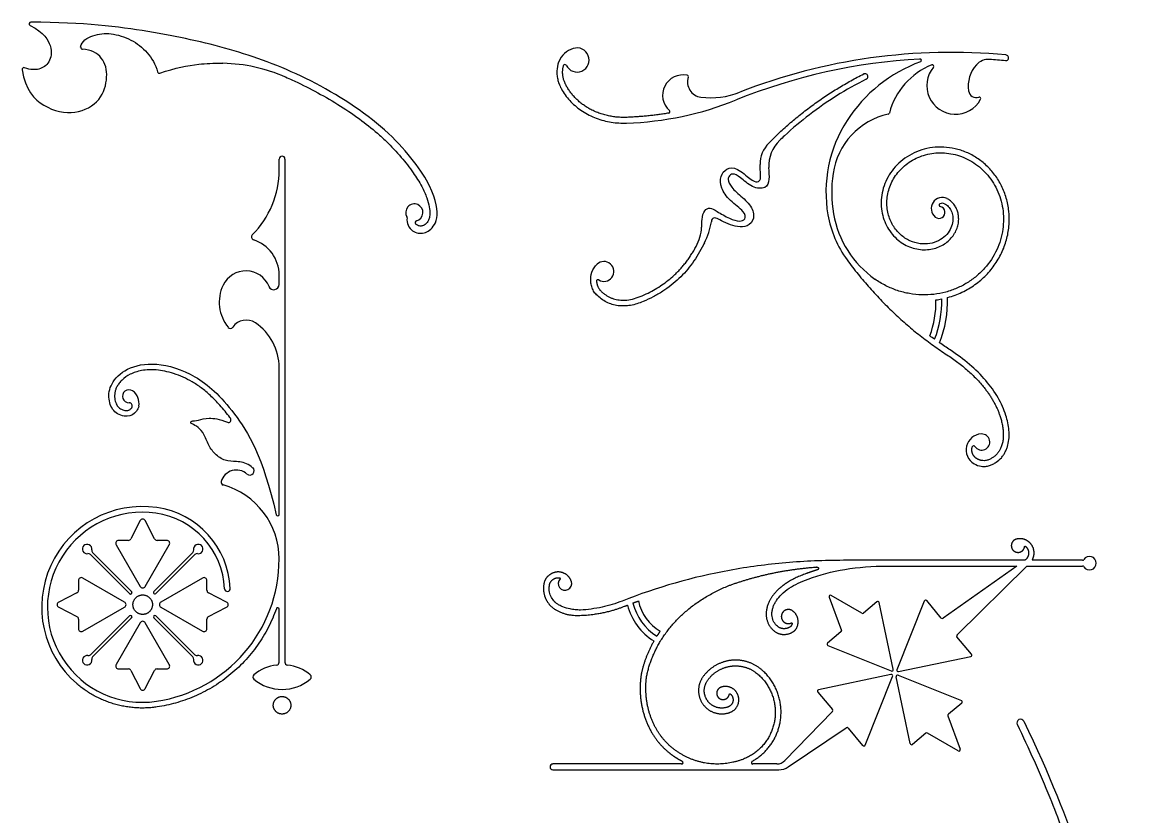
# Model space of a CAD drawing. Header units: millimetres. Extents: x -146 to 132, y -120 to 111.
# Drawn here: x -19.8 to 132.3, y -0.9 to 108.5 of the extents above; entities that cross this region are included whole.
import ezdxf

# ---------------------------------------------------------------- set-up
doc = ezdxf.new("R2010")
doc.units = ezdxf.units.MM
doc.header["$MEASUREMENT"] = 0
doc.layers.add('Layer 03', color=5, linetype='Continuous')

msp = doc.modelspace()

# ---------------------------------------------------------------- linework, layer by layer
at = {"layer": 'Layer 03'}
for p, q in [((54.03, 103.01), (54.02, 102.99)), ((54.04, 103.03), (54.03, 103.01)), ((15.55, 88.15), (15.55, 89.64)), ((16.34, 89.64), (16.34, 20.37)), ((15.55, 72.37), (15.55, 73.65)), ((58.45, 73.38), (58.45, 73.4)), ((58.45, 73.36), (58.45, 73.38)), ((15.55, 40.72), (15.55, 60.92)), ((-3.59, 39.86), (-4.87, 37.36)), ((-1.6, 37.36), (-2.88, 39.86)), ((-6.9, 36.55), (-3.58, 30.79)), ((-5.22, 37.14), (-6.56, 37.14)), ((-2.89, 30.79), (0.43, 36.55)), ((0.09, 37.14), (-1.25, 37.14)), ((-5.04, 29.82), (-10.43, 35.21)), ((-10.15, 35.49), (-4.76, 30.1)), ((-1.71, 30.1), (3.68, 35.49)), ((3.96, 35.21), (-1.43, 29.82)), ((118.2, 34.4), (93.24, 34.4)), ((99.22, 33.61), (117.09, 33.61)), ((117.09, 33.61), (106.97, 26.42)), ((108.88, 24.15), (118.47, 33.61)), ((118.47, 33.61), (126.17, 33.61)), ((126.17, 34.4), (119.2, 34.4)), ((-5.73, 28.64), (-11.48, 31.96)), ((5.01, 31.96), (-0.74, 28.64)), ((-12.08, 31.62), (-12.08, 30.28)), ((5.61, 30.28), (5.61, 31.62)), ((88.36, 31.82), (88.37, 31.82)), ((88.37, 31.82), (88.38, 31.82)), ((-12.29, 29.93), (-14.79, 28.65)), ((8.32, 28.65), (5.82, 29.93)), ((91.27, 29.34), (92.96, 24.76)), ((95.77, 27.13), (91.56, 29.58)), ((-14.79, 27.95), (-12.29, 26.67)), ((-11.48, 24.63), (-5.73, 27.96)), ((-0.74, 27.96), (5.01, 24.63)), ((5.82, 26.67), (8.32, 27.95)), ((15.55, 20.37), (15.55, 27.67)), ((97.84, 28.69), (96, 27.15)), ((100.09, 19.4), (98.16, 28.58)), ((104.36, 28.79), (100.58, 19.35)), ((106.71, 26.45), (104.7, 28.85)), ((-12.08, 26.31), (-12.08, 24.98)), ((-10.43, 21.39), (-5.04, 26.77)), ((-4.76, 26.49), (-10.15, 21.11)), ((3.68, 21.11), (-1.71, 26.49)), ((-1.43, 26.77), (3.96, 21.39)), ((5.61, 24.98), (5.61, 26.31)), ((-3.58, 25.8), (-6.9, 20.05)), ((0.43, 20.05), (-2.89, 25.8)), ((92.9, 24.54), (91.05, 23)), ((110.87, 21.49), (108.86, 23.88)), ((91.11, 22.66), (99.82, 19.17)), ((100.81, 19.09), (110.76, 21.17)), ((-6.56, 19.46), (-5.22, 19.46)), ((-4.87, 19.24), (-3.59, 16.74)), ((-2.88, 16.74), (-1.6, 19.24)), ((-1.25, 19.46), (0.09, 19.46)), ((99.77, 18.67), (89.82, 16.59)), ((96.22, 8.97), (100, 18.41)), ((102.42, 9.18), (100.5, 18.36)), ((100.76, 18.59), (109.48, 15.1)), ((89.71, 16.27), (91.72, 13.88)), ((109.53, 14.76), (107.69, 13.22)), ((91.71, 13.61), (85.19, 6.85)), ((107.63, 13), (109.31, 8.42)), ((85.64, 5.98), (93.61, 11.35)), ((93.88, 11.31), (95.88, 8.92)), ((104.58, 10.61), (102.74, 9.07)), ((109.03, 8.18), (104.81, 10.63)), ((70.96, 6.37), (53.24, 6.37)), ((84.05, 6.37), (80.76, 6.37)), ((53.24, 5.57), (84.32, 5.57))]:
    msp.add_line(p, q, dxfattribs=at)
for centre, radius, start, end in [((-18.62, 108.24), 0.247, 89.5859, 242.0631), ((-11.53, 105), 0.247, 172.0486, 268.6092), ((57.07, 101.71), 3.31, 108.2569, 156.4269), ((56.56, 103.27), 1.66, 206.1937, 108.2569), ((108.09, 24.32), 80, 84.6079, 111.3574), ((115.57, 103.57), 0.396, 264.6079, 84.6079), ((-19.59, 101.97), 0.247, 70.544, 188.908), ((7.3, 79.97), 22.85, 66.4738, 88.696), ((54.89, 102.45), 0.198, 26.1937, 164.1352), ((108.09, 24.32), 79.2, 93.1367, 111.9661), ((110.81, 83.95), 20.3, 110.0657, 147.2657), ((109.12, 93.41), 9.9, 112.051, 165.0146), ((103.77, 103.21), 0.198, 290.0657, 93.1367), ((108.66, 99.75), 3.95, 140.1475, 331.3565), ((105.47, 102.4), 0.198, 320.1475, 112.051), ((114.74, 99.7), 4.32, 137.5946, 189.2536), ((113.22, 101.09), 2.26, 86.1822, 137.5946), ((108.09, 24.32), 79.2, 84.6079, 86.1822), ((-0.94, 101.68), 0.247, 193.7661, 288.9771), ((71.15, 98.41), 2.81, 78.1613, 228.482), ((71.69, 100.97), 0.198, 341.6901, 78.1613), ((73.87, 100.24), 2.1, 161.6901, 262.8314), ((96.2, 100.99), 0.396, 296.7254, 116.7254), ((111.55, 99.18), 1.09, 189.2536, 287.7874), ((61.89, 138.86), 44.31, 271.8919, 291.9661), ((74.98, 109.01), 10.94, 262.8314, 291.3574), ((111.94, 97.95), 0.198, 331.3565, 107.7874), ((69.16, 96.16), 0.198, 279.6535, 48.482), ((101.61, 86.17), 9.91, 102.846, 171.539), ((99.36, 96.02), 0.198, 282.846, 345.0146), ((109.08, 85.06), 18.25, 147.2657, 189.8167), ((85.94, 88.89), 4.19, 135.3742, 180.2782), ((87.89, 88.64), 4.95, 133.8471, 182.2097), ((15.95, 89.64), 0.396, 360, 180), ((2.86, 88.15), 12.69, 315.0713, 360), ((109.08, 85.06), 17.46, 171.539, 189.8167), ((106.84, 82.83), 1.52, 62.9774, 230.7266), ((34.16, 82.27), 1.19, 284.318, 210.0299), ((106.4, 82.29), 0.826, 230.7266, 78.8066), ((106.6, 83.3), 0.198, 116.8996, 258.8066), ((106.84, 82.83), 0.725, 62.9774, 116.8996), ((32.92, 81.55), 0.247, 352.9071, 30.0299), ((34.52, 80.88), 0.247, 104.318, 219.0645), ((65.01, 82.7), 10.19, 333.1475, 350.3275), ((105.54, 84.45), 14.65, 189.8167, 216.4067), ((105.54, 84.45), 13.86, 189.8167, 234.9366), ((12.13, 78.91), 0.396, 135.0713, 252.007), ((67.29, 80.67), 6.44, 331.4672, 356.3706), ((10.42, 73.65), 5.13, 0, 72.007), ((60.25, 74.16), 1.37, 238.7712, 132.9357), ((10.96, 70.78), 3.46, 22.3635, 154.5465), ((59.44, 72.82), 0.198, 58.7712, 185.6591), ((12.75, 69.93), 5.45, 154.5465, 219.3493), ((14.82, 72.37), 0.727, 202.3635, 360), ((92.62, 69.99), 13.36, 339.4805, 1.0983), ((92.62, 69.99), 14.15, 338.5673, 1.5642), ((92.62, 69.99), 14.94, 337.8078, 2.1872), ((11.02, 65.23), 2.24, 55.9899, 145.6224), ((8.11, 60.92), 7.44, 0, 55.9899), ((8.85, 66.72), 0.396, 219.3493, 325.6224), ((-5.13, 56.98), 0.892, 55.2853, 271.7279), ((-5.78, 56.04), 2.04, 348.2572, 55.2853), ((-5.09, 55.66), 0.429, 323.1238, 91.728), ((8.56, 53.73), 0.359, 247.386, 36.8502), ((112.32, 49.6), 2.2, 92.9085, 239.8828), ((112.27, 50.68), 1.11, 213.1627, 92.9084), ((111.17, 49.97), 0.198, 33.1627, 162.0801), ((9.76, 44.73), 3.23, 48.6338, 83.4306), ((11.52, 46.72), 0.583, 228.6338, 48.6338), ((9.67, 44.63), 2.2, 48.6338, 163.3977), ((7.94, 45.15), 0.396, 163.3977, 254.3846), ((4.99, 34.6), 10.56, 0, 74.3846), ((-3.27, 27.94), 13.87, 81.8194, 229.3013), ((-2.98, 29.97), 11.82, 2.7208, 81.8194), ((-3.27, 27.94), 13.08, 81.8194, 278.462), ((-3.23, 39.68), 0.396, 27.1097, 152.8903), ((-2.98, 29.97), 11.03, 2.7208, 81.8194), ((15.35, 40.72), 0.198, 193.0446, 360), ((-10.89, 35.96), 0.649, 349.6474, 280.3526), ((-6.56, 36.74), 0.396, 90, 210), ((-5.22, 37.54), 0.396, 270, 332.8903), ((-1.25, 37.54), 0.396, 207.1097, 270), ((0.09, 36.74), 0.396, 330, 90), ((4.42, 35.96), 0.649, 259.6474, 190.3526), ((-10.71, 34.93), 0.396, 45, 100.3526), ((-9.87, 35.77), 0.396, 169.6474, 225), ((3.4, 35.77), 0.396, 315, 10.3526), ((4.24, 34.93), 0.396, 79.6474, 135), ((-4.26, 34.6), 19.81, 278.4622, 0), ((126.17, 34.6), 0.198, 270, 328.0376), ((126.17, 33.41), 0.198, 31.9624, 90), ((127.12, 34.01), 0.924, 211.9624, 148.0376), ((-11.68, 31.62), 0.396, 60, 180), ((5.21, 31.62), 0.396, 0, 120), ((54.19, 31.9), 0.0792, 314.9336, 77.5466), ((-3.23, 30.99), 0.396, 210, 330), ((8.43, 30.51), 0.396, 182.7208, 2.7208), ((54.9, 31.19), 0.924, 134.9336, 17.5555), ((-12.47, 30.28), 0.396, 297.1097, 0), ((-4.9, 29.96), 0.198, 225, 45), ((-1.57, 29.96), 0.198, 135, 315.0001), ((6, 30.28), 0.396, 180, 242.8903), ((91.46, 29.41), 0.198, 59.7949, 200.2051), ((104.55, 28.72), 0.198, 40, 158.1791), ((-14.61, 28.3), 0.396, 117.1097, 242.8903), ((-5.93, 28.3), 0.396, 300, 60), ((-0.54, 28.3), 0.396, 120, 240), ((8.14, 28.3), 0.396, 297.1097, 62.8903), ((15.35, 27.67), 0.198, 360, 160.5444), ((71.45, 30.26), 8.19, 194.2715, 238.2339), ((71.45, 30.26), 7.4, 193.5452, 238.1609), ((71.45, 30.26), 6.61, 192.7186, 238.393), ((97.97, 28.54), 0.198, 11.8209, 130), ((-12.47, 26.31), 0.396, 0, 62.8903), ((-4.9, 26.63), 0.198, 315, 135), ((-3.23, 25.61), 0.396, 30, 150), ((-1.57, 26.63), 0.198, 45, 225), ((6, 26.31), 0.396, 117.1097, 180), ((95.87, 27.3), 0.198, 239.7949, 310), ((106.86, 26.58), 0.198, 220, 305.4029), ((-11.68, 24.98), 0.396, 180, 300), ((5.21, 24.98), 0.396, 240, 360), ((92.77, 24.69), 0.198, 310, 20.2051), ((91.18, 22.84), 0.198, 130, 248.1791), ((109.02, 24.01), 0.198, 134.5971, 220), ((-10.71, 21.67), 0.396, 259.6474, 315), ((4.24, 21.67), 0.396, 225, 280.3526), ((110.72, 21.36), 0.198, 281.8209, 40), ((-10.89, 20.64), 0.649, 79.6474, 10.3526), ((-9.87, 20.83), 0.396, 135, 190.3526), ((-6.56, 19.85), 0.396, 150, 270), ((0.09, 19.85), 0.396, 270, 30), ((3.4, 20.83), 0.396, 349.6474, 45), ((4.42, 20.64), 0.649, 169.6474, 100.3526), ((15.95, 13.91), 6.12, 96.9831, 129.3996), ((15.16, 20.37), 0.396, 276.9831, 0), ((16.74, 20.37), 0.396, 180, 263.0169), ((15.95, 13.91), 6.12, 50.6004, 83.0169), ((-5.22, 19.06), 0.396, 27.1097, 90), ((-1.25, 19.06), 0.396, 90, 152.8903), ((12.32, 18.33), 0.396, 129.3996, 230.6004), ((19.58, 18.33), 0.396, 309.3996, 50.6004), ((99.82, 18.48), 0.198, 338.1791, 101.8209), ((99.89, 19.36), 0.198, 248.1791, 11.8209), ((100.69, 18.4), 0.198, 68.1791, 191.8209), ((100.77, 19.28), 0.198, 158.1791, 281.8209), ((-3.23, 16.92), 0.396, 207.1097, 332.8903), ((15.95, 22.75), 6.12, 230.6004, 270), ((15.95, 22.75), 6.12, 270, 309.3996), ((89.86, 16.4), 0.198, 101.8209, 220), ((91.57, 13.75), 0.198, 316.0343, 40), ((109.4, 14.92), 0.198, 310, 68.1791), ((107.81, 13.07), 0.198, 130, 200.2051), ((117.62, 12.03), 0.495, 25.8664, 205.8664), ((93.72, 11.18), 0.198, 40, 123.9657), ((104.71, 10.46), 0.198, 59.7949, 130), ((102.61, 9.22), 0.198, 191.8209, 310), ((96.04, 9.04), 0.198, 220, 338.1791), ((109.13, 8.35), 0.198, 239.7949, 20.2051), ((53.24, 5.97), 0.396, 90, 270), ((70.96, 6.56), 0.198, 270, 62.8579), ((80.76, 6.56), 0.198, 118.9805, 270), ((84.05, 7.95), 1.58, 270, 316.0343), ((84.32, 7.95), 2.38, 270, 303.9657)]:
    msp.add_arc(centre, radius, start, end, dxfattribs=at)
for points, knots in [([(-18.73, 108.02), (-16.78, 106.98), (-15.59, 104.97), (-15.98, 102.81), (-17.37, 101.89), (-18.62, 101.89), (-19.51, 102.2)], [150.720918, 150.720918, 150.720918, 150.720918, 151.37192, 152.12006, 152.8682, 153.525319, 153.525319, 153.525319, 153.525319]), ([(33.16, 81.52), (33.12, 81.16), (33.33, 80), (34.74, 79.23), (36.28, 79.61), (37.67, 81.42), (36.74, 86.15), (30.32, 94.31), (19.1, 101.26), (8.71, 104.94), (-1.62, 107.23), (-11.3, 108.43), (-18.61, 108.48)], [133.958665, 133.958665, 133.958665, 133.958665, 134.732747, 136.499861, 138.266975, 140.034088, 141.801202, 143.568316, 145.335429, 147.102543, 148.869657, 150.554591, 150.554591, 150.554591, 150.554591]), ([(-11.78, 105.04), (-11.66, 105.87), (-9.97, 106.83), (-7.68, 107.05), (-4.75, 106.16), (-2.59, 104.45), (-1.45, 102.69), (-1.18, 101.62)], [160.014165, 160.014165, 160.014165, 160.014165, 160.679608, 161.416906, 162.154204, 162.891502, 163.573136, 163.573136, 163.573136, 163.573136]), ([(-19.84, 101.93), (-19.4, 99.14), (-16.89, 96.49), (-12.4, 95.6), (-8.85, 97.63), (-7.95, 100.99), (-8.54, 103.67), (-10.35, 104.72), (-11.54, 104.75)], [153.654434, 153.654434, 153.654434, 153.654434, 154.666927, 155.729027, 156.791128, 157.853229, 158.915329, 159.908833, 159.908833, 159.908833, 159.908833]), ([(-0.86, 101.45), (1.29, 102.19), (3.92, 102.72), (6.48, 102.85), (7.82, 102.82)], [119.652167, 119.652167, 119.652167, 119.652167, 121.136133, 122.082234, 122.082234, 122.082234, 122.082234]), ([(54.02, 102.99), (53.88, 102.59), (53.76, 101.96), (53.8, 101.1), (53.92, 100.45), (54.1, 99.92), (54.31, 99.46), (54.77, 98.64), (55.69, 97.44), (57.29, 96.13), (58.87, 95.34), (60.23, 94.91), (61.61, 94.62), (62.66, 94.56), (63.36, 94.58)], [324.583561, 324.583561, 324.583561, 324.583561, 324.902794, 325.067908, 325.234033, 325.399359, 325.493357, 325.612902, 326.109411, 326.632671, 327.172113, 327.44333, 327.712685, 328.237967, 328.237967, 328.237967, 328.237967]), ([(16.43, 100.93), (16.72, 100.8), (18.09, 100.19), (20.52, 98.99), (23.62, 97.2), (26.51, 95.27), (28.71, 93.54), (30.63, 91.77), (32.32, 89.99), (33.95, 87.9), (35.13, 86.02), (35.87, 84.43), (36.24, 83.16), (36.32, 82.29), (36.28, 81.76), (36.2, 81.39), (36.06, 81.05), (35.82, 80.75), (35.56, 80.56), (35.32, 80.44), (35.08, 80.4), (34.84, 80.42), (34.6, 80.5), (34.42, 80.61), (34.35, 80.69), (34.32, 80.72)], [124.321209, 124.321209, 124.321209, 124.321209, 124.567745, 125.455709, 126.372271, 127.281302, 128.081294, 128.493119, 129.260908, 129.937714, 130.500136, 130.936967, 131.264875, 131.50339, 131.594412, 131.668937, 131.783081, 131.873816, 131.957583, 132.022925, 132.078286, 132.139582, 132.206434, 132.267763, 132.293982, 132.293982, 132.293982, 132.293982]), ([(96.38, 100.64), (94.98, 99.93), (90.98, 97.68), (87.09, 94.69), (84.68, 92.42), (84.46, 92.21)], [30.39306, 30.39306, 30.39306, 30.39306, 31.582706, 33.867373, 34.094902, 34.094902, 34.094902, 34.094902]), ([(107.54, 70.56), (107.56, 70.57), (108.26, 70.75), (109.59, 71.25), (111.38, 72.3), (112.93, 73.63), (114.2, 75.18), (115.16, 76.9), (115.8, 78.73), (116.09, 80.61), (116.06, 82.48), (115.7, 84.28), (115.05, 85.96), (114.12, 87.47), (112.97, 88.76), (111.64, 89.82), (110.17, 90.6), (108.62, 91.1), (107.04, 91.32), (105.48, 91.26), (103.99, 90.93), (102.61, 90.35), (101.39, 89.56), (100.34, 88.59), (99.51, 87.48), (98.9, 86.26), (98.53, 84.99), (98.39, 83.71), (98.48, 82.46), (98.79, 81.28), (99.28, 80.2), (99.94, 79.25), (100.74, 78.46), (101.63, 77.85), (102.59, 77.42), (103.58, 77.18), (104.56, 77.12), (105.5, 77.24), (106.38, 77.51), (107.16, 77.93), (107.82, 78.46), (108.36, 79.07), (108.75, 79.75), (109.01, 80.46), (109.12, 81.17), (109.09, 81.85), (108.95, 82.48), (108.7, 83.05), (108.37, 83.53), (107.97, 83.91), (107.67, 84.1), (107.53, 84.18)], [367.519194, 367.519194, 367.519194, 367.519194, 367.519831, 367.547608, 367.575386, 367.603164, 367.630942, 367.658719, 367.686497, 367.714275, 367.742053, 367.769831, 367.797608, 367.825386, 367.853164, 367.880942, 367.908719, 367.936497, 367.964275, 367.992053, 368.019831, 368.047608, 368.075386, 368.103164, 368.130942, 368.158719, 368.186497, 368.214275, 368.242053, 368.269831, 368.297608, 368.325386, 368.353164, 368.380942, 368.408719, 368.436497, 368.464275, 368.492053, 368.519831, 368.547608, 368.575386, 368.603164, 368.630942, 368.658719, 368.686497, 368.714275, 368.742053, 368.769831, 368.797608, 368.825386, 368.853164, 368.853164, 368.853164, 368.853164]), ([(107.17, 83.47), (107.25, 83.43), (107.43, 83.32), (107.67, 83.11), (107.89, 82.84), (108.14, 82.4), (108.33, 81.73), (108.3, 80.83), (107.97, 79.88), (107.3, 79.01), (106.33, 78.33), (105.11, 77.93), (103.74, 77.92), (102.33, 78.33), (101.02, 79.2), (99.97, 80.49), (99.31, 82.11), (99.14, 83.95), (99.53, 85.85), (100.51, 87.64), (102.03, 89.13), (104, 90.17), (105.88, 90.53), (107.44, 90.48), (109.05, 90.2), (110.99, 89.38), (113, 87.72), (114.49, 85.47), (115.16, 83.26), (115.31, 81.39), (115.17, 79.45), (114.46, 77.05), (113.06, 74.93), (111.58, 73.49), (110.29, 72.56), (108.87, 71.82), (106.8, 71.1), (104.57, 70.84), (102.33, 71.07), (100.66, 71.5), (99.05, 72.17), (98.05, 72.76), (97.57, 73.1)], [371.648505, 371.648505, 371.648505, 371.648505, 371.72354, 371.804158, 371.890882, 371.983502, 372.186344, 372.412704, 372.662554, 372.935939, 373.232818, 373.553198, 373.897134, 374.264589, 374.655581, 375.070162, 375.50829, 375.969991, 376.455311, 376.964205, 377.496702, 378.052841, 378.632575, 378.9313, 379.23594, 379.862965, 380.513602, 381.187892, 381.885856, 382.243696, 382.607447, 383.35271, 384.121655, 384.51499, 384.914241, 385.319413, 385.730518, 386.570493, 386.999286, 387.434172, 387.87373, 388.315281, 388.315281, 388.315281, 388.315281]), ([(73.72, 80.26), (73.75, 80.72), (73.76, 81.62), (74.06, 82.66), (74.88, 83.01), (75.67, 82.52), (77.64, 81.34), (78.98, 81), (79.78, 81.29), (79.76, 82.35), (77.5, 83.9), (76.28, 85.66), (76.24, 87.33), (77.1, 88.42), (78.59, 88.52), (80.53, 86.69), (81.46, 86.37), (81.88, 86.8), (81.83, 87.68), (81.75, 88.63), (81.75, 88.87)], [18.171901, 18.171901, 18.171901, 18.171901, 18.400443, 18.814891, 19.22934, 19.643788, 20.058237, 20.472686, 20.887134, 21.301583, 21.716031, 22.13048, 22.544929, 22.959377, 23.373826, 23.788274, 24.202723, 24.617172, 25.03162, 25.150377, 25.150377, 25.150377, 25.150377]), ([(82.94, 88.45), (82.97, 87.85), (83.08, 86.71), (82.65, 85.5), (80.68, 85.6), (78.95, 87.26), (77.97, 87.73), (77.33, 87.23), (77.36, 86.41), (78.33, 85.1), (80.35, 83.58), (81.13, 81.85), (80.38, 80.4), (79.01, 80.23), (77.66, 80.55), (76.38, 81.16), (75.65, 81.58), (75.18, 81.53), (75.08, 81.16), (75.05, 80.99)], [35.150556, 35.150556, 35.150556, 35.150556, 35.510707, 35.90984, 36.308973, 36.708106, 37.107239, 37.506372, 37.905505, 38.304638, 38.703771, 39.102904, 39.502037, 39.90117, 40.300303, 40.699436, 41.098569, 41.497702, 41.653491, 41.653491, 41.653491, 41.653491]), ([(73.96, 77.81), (73.52, 76.94), (72.54, 75.29), (70.96, 73.48), (69.53, 72.24), (68.34, 71.4), (67.05, 70.65), (65.86, 70.09), (64.82, 69.69), (63.94, 69.48), (63.07, 69.39), (61.94, 69.44), (60.85, 69.77), (59.89, 70.37), (59.37, 70.81), (59.02, 71.18), (58.84, 71.46), (58.69, 71.76), (58.58, 72.08), (58.5, 72.4), (58.44, 72.82), (58.43, 73.15), (58.45, 73.36)], [42.505499, 42.505499, 42.505499, 42.505499, 43.244026, 43.955953, 44.316204, 44.676456, 45.060339, 45.444223, 45.675001, 45.905779, 46.121632, 46.337486, 46.758665, 46.974101, 47.189537, 47.274569, 47.359601, 47.443914, 47.528228, 47.61099, 47.693752, 47.855697, 47.855697, 47.855697, 47.855697]), ([(111.22, 47.7), (111.53, 47.52), (112.05, 47.33), (112.7, 47.31), (113.08, 47.37), (113.43, 47.47), (113.82, 47.64), (114.39, 47.96), (114.89, 48.39), (115.29, 48.91), (115.53, 49.34), (115.73, 49.79), (115.93, 50.43), (116.06, 51.27), (116.04, 52.65), (115.62, 54.54), (114.57, 56.88), (112.85, 59.25), (110.6, 61.45), (108.85, 62.75), (107.92, 63.36)], [359.815307, 359.815307, 359.815307, 359.815307, 360.084769, 360.229544, 360.303809, 360.378074, 360.502314, 360.626554, 360.873657, 360.997534, 361.12141, 361.246817, 361.372224, 361.627211, 361.887288, 362.414714, 363.086702, 363.821683, 364.618652, 365.466055, 365.466055, 365.466055, 365.466055]), ([(-3.78, 55.62), (-3.84, 55.35), (-4.24, 54.62), (-5.25, 53.99), (-7.28, 54.65), (-8.03, 56.55), (-7.77, 58.7), (-5.64, 60.93), (-1.55, 61.82), (4.04, 60.14), (9.1, 55.64), (13.31, 48.69), (15.16, 40.68)], [456.181437, 456.181437, 456.181437, 456.181437, 456.687811, 457.879992, 459.072173, 460.264354, 461.456535, 462.648716, 463.840897, 465.033078, 466.22526, 467.365775, 467.365775, 467.365775, 467.365775]), ([(8.85, 53.95), (8.82, 53.98), (8.36, 54.6), (7.48, 55.68), (6.16, 57.06), (4.88, 58.14), (3.22, 59.23), (1.52, 60), (-0.17, 60.45), (-1.65, 60.67), (-3.01, 60.63), (-4.21, 60.33), (-5.15, 59.95), (-5.92, 59.42), (-6.47, 58.8), (-6.77, 58.36), (-6.96, 57.93), (-7.11, 57.38), (-7.11, 56.7), (-6.94, 55.98), (-6.63, 55.5), (-6.28, 55.25), (-5.99, 55.12), (-5.69, 55.04), (-5.43, 55.01), (-5.21, 55.04), (-5.04, 55.12), (-4.88, 55.24), (-4.79, 55.34), (-4.74, 55.4)], [448.453179, 448.453179, 448.453179, 448.453179, 448.487487, 449.037007, 449.510309, 449.926903, 450.307945, 451.013571, 451.335255, 451.631107, 452.142469, 452.363211, 452.563129, 452.909154, 453.058413, 453.191867, 453.309754, 453.417228, 453.62275, 453.815415, 453.973632, 454.051048, 454.133955, 454.214705, 454.283284, 454.334467, 454.378377, 454.426949, 454.484133, 454.484133, 454.484133, 454.484133]), ([(10.13, 47.95), (9.98, 47.97), (9.24, 48.02), (8.14, 48), (6.63, 49.01), (5.71, 50.39), (5.08, 52.14), (4.14, 52.92), (3.32, 53.25), (3.34, 53.59), (4.39, 53.65), (5.74, 54.07), (7.3, 53.87), (8.42, 53.4)], [558.599597, 558.599597, 558.599597, 558.599597, 558.698931, 559.076951, 559.454971, 559.832991, 560.211011, 560.589031, 560.967051, 561.34507, 561.72309, 562.10111, 562.470562, 562.470562, 562.470562, 562.470562]), ([(93.24, 34.4), (90.59, 34.4), (85.33, 34.18), (75.03, 32.81), (67.55, 30.7), (62.79, 28.8)], [512.182361, 512.182361, 512.182361, 512.182361, 514.191455, 516.17032, 520.05063, 520.05063, 520.05063, 520.05063]), ([(88.38, 31.82), (89.93, 32.41), (91.63, 32.86), (93.45, 33.16), (95.27, 33.46), (97.21, 33.61), (99.22, 33.61)], [476.752159, 476.752159, 476.752159, 476.752159, 478.30529, 478.30529, 478.30529, 479.858422, 479.858422, 479.858422, 479.858422]), ([(62.79, 28.8), (61.89, 28.44), (59.99, 27.88), (58.03, 27.6), (56.79, 27.55), (56.3, 27.59), (55.49, 27.72), (54.75, 27.92), (54.13, 28.21), (53.79, 28.42), (53.59, 28.58), (53.48, 28.69), (53.24, 28.96), (52.92, 29.45), (52.71, 30.19), (52.72, 30.68), (52.75, 30.9)], [520.05063, 520.05063, 520.05063, 520.05063, 520.786918, 521.544863, 521.544863, 521.732825, 521.911744, 522.169979, 522.309374, 522.427288, 522.477777, 522.500861, 522.546079, 522.74795, 522.945358, 523.116525, 523.116525, 523.116525, 523.116525]), ([(84.45, 25.13), (84.24, 25.24), (83.84, 25.56), (83.52, 26.14), (83.4, 26.68), (83.38, 27.13), (83.44, 27.59), (83.57, 28.04), (83.73, 28.4), (83.89, 28.68), (84.16, 29.11), (84.74, 29.8), (85.76, 30.6), (87, 31.29), (87.89, 31.65), (88.36, 31.82)], [474.321841, 474.321841, 474.321841, 474.321841, 474.504563, 474.703062, 474.810384, 474.923251, 475.040347, 475.15984, 475.280027, 475.339312, 475.400059, 475.666406, 476.020994, 476.37057, 476.746778, 476.746778, 476.746778, 476.746778]), ([(118.07, 12.24), (125.21, -2.48), (130.19, -22.4), (132.04, -36.41), (132.38, -56.59), (129.2, -74.04), (125.5, -87.2), (117.99, -101.88)], [248.290714, 248.290714, 248.290714, 248.290714, 254.30775, 260.324788, 266.341825, 272.358863, 278.375899, 278.375899, 278.375899, 278.375899]), ([(130.6, -58.41), (130.68, -57.63), (130.88, -55.27), (131.08, -51.33), (131.14, -46.61), (131.04, -42), (130.82, -37.6), (130.5, -33.41), (130, -29.23), (129.26, -24.75), (128.44, -20.68), (127.64, -17.01), (126.88, -13.88), (125.95, -10.45), (124.33, -5.18), (121.55, 2.35), (118.79, 8.49), (117.18, 11.81)], [229.606223, 229.606223, 229.606223, 229.606223, 230.202048, 231.396338, 232.598946, 233.775835, 234.892269, 235.932139, 236.963961, 238.080261, 239.372736, 240.111352, 240.922659, 241.816454, 242.803086, 245.098249, 247.898015, 247.898015, 247.898015, 247.898015])]:
    msp.add_open_spline(points, degree=3, knots=knots, dxfattribs=at)
for points, weights, degree, knots in [([(69.19, 95.96), (66.28, 95.47), (63.33, 95.37), (57.3, 95.17), (54.95, 99.98), (54.34, 101.26), (54.7, 102.51)], [0.992738945674, 0.994078208339, 1, 0.832462063163, 1, 0.920313305374, 0.986504106511], 2, [423.543082, 423.543082, 423.543082, 425.033052, 425.033052, 427.723958, 427.723958, 428.213466, 428.213466, 428.213466]), ([(59.25, 72.8), (59.33, 71.97), (62.02, 69.34), (70.39, 72.87), (72.95, 77.59)], [0.943776380219, 0.871030374931, 0.86107959847, 0.944389201629, 0.94493823736], 2, [12.978013, 12.978013, 12.978013, 13.322315, 14.886813, 17.464868, 17.464868, 17.464868]), ([(107.49, 62.69), (113.37, 58.85), (114.84, 54.1), (116.35, 49.35), (112.37, 47.94), (111.62, 48.38), (110.86, 48.82), (110.92, 49.69), (110.93, 49.87), (110.98, 50.03)], [1, 0.948929039718, 1, 0.780282795267, 0.849280777704, 1, 0.849280777704, 1, 0.965969317952, 0.947306115951], 2, [352.300688, 352.300688, 352.300688, 355.107589, 355.107589, 356.731743, 357.126921, 357.126921, 357.522099, 357.522099, 357.611325, 357.611325, 357.611325]), ([(119.2, 34.4), (119.63, 35.1), (119.59, 35.93), (119.1, 36.59), (118.61, 37.25), (117.83, 37.53), (117.04, 37.31), (116.7, 37.23), (116.46, 36.98), (116.38, 36.64), (116.29, 36.3), (116.39, 35.97), (116.65, 35.74), (116.91, 35.5), (117.25, 35.43), (117.57, 35.55), (117.9, 35.66), (118.13, 35.93), (118.18, 36.27)], [1.00723019857, 0.891636591117, 0.891636591117, 1.00723019857, 0.891636591117, 0.891636591117, 1.00723019857, 0.913031826801, 0.913031826801, 1.00723019857, 0.913031826801, 0.913031826801, 1.00723019857, 0.913031826801, 0.913031826801, 1.00723019857, 0.913031826801, 0.913031826801, 1.00723019857], 3, [503.100662, 503.100662, 503.100662, 503.100662, 503.687878, 503.687878, 503.687878, 504.275094, 504.275094, 504.275094, 504.525293, 504.525293, 504.525293, 504.775492, 504.775492, 504.775492, 505.025692, 505.025692, 505.025692, 505.275891, 505.275891, 505.275891, 505.275891]), ([(118.18, 36.27), (118.19, 36.3), (118.21, 36.32), (118.23, 36.33), (118.26, 36.34), (118.29, 36.34), (118.31, 36.32), (118.6, 36.07), (118.75, 35.71), (118.73, 35.33), (118.71, 34.95), (118.52, 34.62), (118.2, 34.4)], [1.00723019857, 0.915549304776, 0.915549304776, 1.00723019857, 0.915549304776, 0.915549304776, 1.00723019857, 0.937428936872, 0.937428936872, 1.00723019857, 0.937428936872, 0.937428936872, 1.00723019857], 3, [505.2758911, 505.2758911, 505.2758911, 505.2758911, 505.2970389, 505.2970389, 505.2970389, 505.3181867, 505.3181867, 505.3181867, 505.5982365, 505.5982365, 505.5982365, 505.8782863, 505.8782863, 505.8782863, 505.8782863]), ([(77.56, 30.96), (81.3, 32.32), (85.33, 33.17), (89.58, 33.48), (89.69, 33.49), (89.77, 33.42), (89.79, 33.32), (89.81, 33.21), (89.75, 33.12), (89.65, 33.09)], [1.00913655996, 1.00058749717, 0.998682206317, 1.00342068742, 0.832991528415, 0.832991528415, 1.00342068742, 0.832991528415, 0.832991528415, 1.00342068742], 3, [464.596935, 464.596935, 464.596935, 464.596935, 467.915967, 467.915967, 467.915967, 467.988959, 467.988959, 467.988959, 468.061951, 468.061951, 468.061951, 468.061951]), ([(55.78, 31.47), (55.5, 32.37), (54.7, 32.89), (53.77, 32.79), (52.83, 32.69), (52.13, 32.04), (51.99, 31.13)], [0.999999892022, 0.849035893445, 0.849041144664, 1.00001564568, 0.849035893262, 0.849035893262, 1.00001564568], 3, [398.147825, 398.147825, 398.147825, 398.147825, 398.806485, 398.806485, 398.806485, 399.465167, 399.465167, 399.465167, 399.465167]), ([(52.78, 31.07), (52.8, 31.16), (52.88, 31.39), (53.12, 31.69), (53.46, 31.92), (53.72, 31.99), (53.85, 32), (53.97, 32.01), (54.09, 32.01), (54.21, 31.98)], [1, 1, 1, 1, 1, 1, 1, 0.991179000207, 0.991179000207, 1], 3, [524.116525, 524.116525, 524.116525, 524.116525, 524.192771, 524.2955455, 524.4016301, 524.499993, 524.499993, 524.499993, 524.6561937, 524.6561937, 524.6561937, 524.6561937]), ([(88.1, 32.57), (85.67, 31.72), (83.93, 30.45), (83.11, 28.91), (82.11, 27.09), (82.5, 25.29), (84.08, 24.43)], [1.00723033882, 0.962454254071, 0.962454254071, 1.00723033882, 0.83757957515, 0.83757957515, 1.00723033882], 3, [468.551212, 468.551212, 468.551212, 468.551212, 469.92829, 469.92829, 469.92829, 471.189068, 471.189068, 471.189068, 471.189068]), ([(51.99, 31.13), (51.79, 30.03), (52.12, 28.97), (52.92, 28.13), (53.72, 27.32), (55.18, 26.83), (58.73, 26.8), (61.21, 27.32), (63.08, 28.07)], [1.00001564568, 0.945444310605, 0.945444310605, 1.00001564568, 0.945444310605, 0.945444310605, 0.984241820244, 0.976533554426, 0.976890848224], 3, [399.465167, 399.465167, 399.465167, 399.465167, 400.268677, 400.268677, 400.268677, 401.072187, 401.072187, 402.693765, 402.693765, 402.693765, 402.693765]), ([(-3.09, 26.96), (-1.75, 27.11), (-1.9, 28.44), (-2.04, 29.78), (-3.38, 29.63), (-4.71, 29.49), (-4.57, 28.15), (-4.43, 26.82), (-3.09, 26.96)], [1, 0.707106781187, 1, 0.707106781187, 1, 0.707106781187, 1, 0.707106781187, 1], 2, [0, 0, 0, 0.532844, 0.532844, 1.065687, 1.065687, 1.598531, 1.598531, 2.131375, 2.131375, 2.131375]), ([(86.66, 24.87), (87.29, 25.75), (87.11, 26.82), (86.23, 27.45), (85.94, 27.66), (85.58, 27.69), (85.26, 27.54), (84.93, 27.4), (84.73, 27.11), (84.69, 26.75), (84.66, 26.4), (84.81, 26.07), (85.1, 25.87), (85.39, 25.66), (85.75, 25.63), (86.07, 25.78)], [1.00723033882, 0.81113475168, 0.811134704927, 1.00723019857, 0.91694501636, 0.91694501636, 1.00723019857, 0.91694501636, 0.91694501636, 1.00723019857, 0.91694501636, 0.91694501636, 1.00723019857, 0.91694501636, 0.91694501636, 1.00723019857], 3, [471.924047, 471.924047, 471.924047, 471.924047, 472.659026, 472.659026, 472.659026, 472.9165, 472.9165, 472.9165, 473.173974, 473.173974, 473.173974, 473.431448, 473.431448, 473.431448, 473.688921, 473.688921, 473.688921, 473.688921]), ([(86.07, 25.78), (86.1, 25.79), (86.13, 25.79), (86.15, 25.77), (86.18, 25.75), (86.19, 25.72), (86.18, 25.69), (86.15, 25.57), (86.1, 25.46), (85.96, 25.28), (85.74, 25.12), (85.4, 25.01), (85.08, 24.98), (84.78, 25), (84.57, 25.07), (84.45, 25.13)], [1.00723019857, 0.904176465587, 0.904176465587, 1.00723019857, 0.904176465587, 0.904176465587, 1.00723019857, 0.997644968734, 0.997644968734, 1.00723019857, 1.00723019857, 1.00723019857, 1.00723019857, 1.00723019857, 1.00723019857, 1.00723019857], 3, [473.6889212, 473.6889212, 473.6889212, 473.6889212, 473.7113759, 473.7113759, 473.7113759, 473.7338305, 473.7338305, 473.7338305, 473.8912028, 473.8912028, 473.9731283, 474.0945681, 474.1589589, 474.2207202, 474.3218411, 474.3218411, 474.3218411, 474.3218411]), ([(77.53, 15.97), (77.53, 16), (77.55, 16.02), (77.58, 16.03), (77.6, 16.04), (77.63, 16.04), (77.65, 16.02), (77.95, 15.78), (78.09, 15.43), (78.03, 15.05), (77.98, 14.68), (77.74, 14.38), (77.39, 14.24), (76.37, 13.82), (75.3, 14.1), (74.61, 14.96), (73.91, 15.83), (73.88, 16.93), (74.51, 17.84), (75.28, 18.97), (76.46, 19.67), (77.81, 19.84), (79.17, 20.01), (80.48, 19.6), (81.5, 18.7), (83.36, 17.06), (84.18, 14.72), (83.75, 12.29), (83.32, 9.85), (81.75, 7.93), (79.44, 7.03), (76, 5.69), (72.35, 6.3), (69.53, 8.7), (66.87, 10.95), (65.62, 14.51), (66.14, 18.39)], [1.00913655996, 0.919208763463, 0.919208763463, 1.00913655996, 0.919208763463, 0.919208763463, 1.00913655996, 0.920327675108, 0.920327675108, 1.00913655996, 0.920327675108, 0.920327675108, 1.00913655996, 0.875810075745, 0.875810075745, 1.00913655996, 0.875810075745, 0.875810075745, 1.00913655996, 0.950174386444, 0.950174386444, 1.00913655996, 0.950174386444, 0.950174386444, 1.00913655996, 0.922880867648, 0.922880867648, 1.00913655996, 0.922880867648, 0.922880867648, 1.00913655996, 0.913854041673, 0.913854041673, 1.00913655996, 0.913854041673, 0.913854041673, 1.00913655996], 3, [446.161524, 446.161524, 446.161524, 446.161524, 446.182443, 446.182443, 446.182443, 446.203363, 446.203363, 446.203363, 446.685522, 446.685522, 446.685522, 447.16768, 447.16768, 447.16768, 447.947208, 447.947208, 447.947208, 448.726736, 448.726736, 448.726736, 449.732446, 449.732446, 449.732446, 450.738156, 450.738156, 450.738156, 452.531244, 452.531244, 452.531244, 454.324333, 454.324333, 454.324333, 457.205636, 457.205636, 457.205636, 460.08694, 460.08694, 460.08694, 460.08694]), ([(80.67, 6.74), (82.75, 7.89), (84.12, 9.83), (84.53, 12.15), (85.01, 14.87), (84.1, 17.47), (82.03, 19.29), (80.83, 20.35), (79.3, 20.82), (77.72, 20.63), (76.13, 20.43), (74.76, 19.61), (73.85, 18.29), (73.02, 17.08), (73.07, 15.62), (73.99, 14.47), (74.91, 13.32), (76.33, 12.95), (77.69, 13.5), (78.68, 13.9), (79.1, 14.88), (78.71, 15.87), (78.32, 16.86), (77.35, 17.3), (76.36, 16.93), (76.06, 16.81), (75.85, 16.57), (75.8, 16.25), (75.75, 15.93), (75.86, 15.63), (76.11, 15.43), (76.36, 15.23), (76.67, 15.18), (76.97, 15.29), (77.27, 15.4), (77.48, 15.65), (77.53, 15.97)], [0.979003804457, 0.924442450322, 0.934486702158, 1.00913655996, 0.922880867648, 0.922880867648, 1.00913655996, 0.950174386444, 0.950174386444, 1.00913655996, 0.950174386444, 0.950174386444, 1.00913655996, 0.875810075745, 0.875810075745, 1.00913655996, 0.875810075745, 0.875810075745, 1.00913655996, 0.815358895406, 0.815358895406, 1.00913655996, 0.815358895406, 0.815358895406, 1.00913655996, 0.918610549764, 0.918610549764, 1.00913655996, 0.918610549764, 0.918610549764, 1.00913655996, 0.918610549764, 0.918610549764, 1.00913655996, 0.918610549764, 0.918610549764, 1.00913655996], 3, [435.642034, 435.642034, 435.642034, 435.642034, 437.371089, 437.371089, 437.371089, 439.36896, 439.36896, 439.36896, 440.543386, 440.543386, 440.543386, 441.717811, 441.717811, 441.717811, 442.753523, 442.753523, 442.753523, 443.789236, 443.789236, 443.789236, 444.511571, 444.511571, 444.511571, 445.233907, 445.233907, 445.233907, 445.465811, 445.465811, 445.465811, 445.697715, 445.697715, 445.697715, 445.92962, 445.92962, 445.92962, 446.161524, 446.161524, 446.161524, 446.161524]), ([(65.37, 18.56), (64.79, 14.39), (66.13, 10.54), (69.02, 8.1), (69.64, 7.57), (70.32, 7.12), (71.05, 6.74)], [1.02900521075, 0.931846697517, 0.931846697517, 1.02900521075, 1.0076397671, 0.990972647532, 0.979003852043], 3, [405.736076, 405.736076, 405.736076, 405.736076, 408.61738, 408.61738, 408.61738, 409.250987, 409.250987, 409.250987, 409.250987]), ([(16.64, 13.46), (17.63, 14.15), (16.94, 15.14), (16.24, 16.13), (15.26, 15.44), (14.27, 14.74), (14.96, 13.76), (15.65, 12.77), (16.64, 13.46)], [1, 0.707106781187, 1, 0.707106781187, 1, 0.707106781187, 1, 0.707106781187, 1], 2, [0, 0, 0, 0.479048, 0.479048, 0.958096, 0.958096, 1.437144, 1.437144, 1.916192, 1.916192, 1.916192])]:
    msp.add_rational_spline(points, weights, degree=degree, knots=knots, dxfattribs=at)
for points, weights, degree in [([(82.96, 91.84), (88.71, 97.66), (96.03, 101.35)], [0.951043080863, 0.961291259395, 0.985873677248], 2), ([(93.74, 75.75), (99.61, 67.8), (107.49, 62.69)], [0.999999983392, 0.982585504979, 1], 2), ([(89.65, 33.09), (89.12, 32.93), (88.6, 32.75), (88.1, 32.57)], [1.00342068742, 1.0044545235, 1.0057244073, 1.00723033882], 3), ([(66.14, 18.39), (67.21, 23.97), (71.35, 28.53), (77.56, 30.96)], [1.00913655996, 0.927355459223, 0.927355459223, 1.00913655996], 3), ([(15.17, 27.74), (11.04, 16.04), (-1.23, 14.22)], [0.909786414669, 0.817236915204, 1], 2), ([(63.08, 28.07), (63.23, 28.13), (63.37, 28.18), (63.51, 28.24)], [0.976890848224, 0.97691825983, 0.976947074371, 0.976977291847], 3), ([(64.26, 28.52), (64.63, 28.67), (65.01, 28.8)], [0.977130677296, 0.977221196509, 0.97732419098], 2), ([(67.99, 24.63), (67.76, 24.3), (67.55, 23.97)], [0.942605671145, 0.943847103946, 0.945543668794], 2), ([(84.08, 24.43), (84.96, 23.97), (86.03, 24.15), (86.66, 24.87)], [1.00723033882, 0.811134704927, 0.811134704927, 1.00723033882], 3), ([(67.14, 23.29), (66.27, 21.77), (65.68, 20.18), (65.37, 18.56)], [0.976977291847, 0.987063755409, 1.00440639504, 1.02900521075], 3), ([(-1.23, 14.22), (-7.5, 13.29), (-12.31, 17.42)], [1, 0.909379049014, 1], 2)]:
    msp.add_rational_spline(points, weights, degree=degree, dxfattribs=at)
for points, degree in [([(74.1, 78.09), (74.05, 78), (74.01, 77.91), (73.96, 77.81)], 3), ([(58.45, 73.4), (58.5, 73.83), (58.65, 74.28), (58.9, 74.66)], 3), ([(58.9, 74.66), (59.02, 74.84), (59.16, 75.01), (59.32, 75.16)], 3), ([(105.97, 70.25), (106.23, 70.28), (106.5, 70.33), (106.76, 70.38)], 3), ([(105.79, 64.82), (105.56, 64.98), (105.34, 65.14), (105.12, 65.31)], 3), ([(107.92, 63.36), (107.42, 63.68), (106.93, 64.01), (106.45, 64.35)], 3), ([(52.75, 30.9), (52.75, 30.93), (52.76, 30.95), (52.77, 31.01), (52.77, 31.04), (52.78, 31.07)], 5)]:
    msp.add_open_spline(points, degree=degree, dxfattribs=at)

doc.saveas('drawing.dxf')
